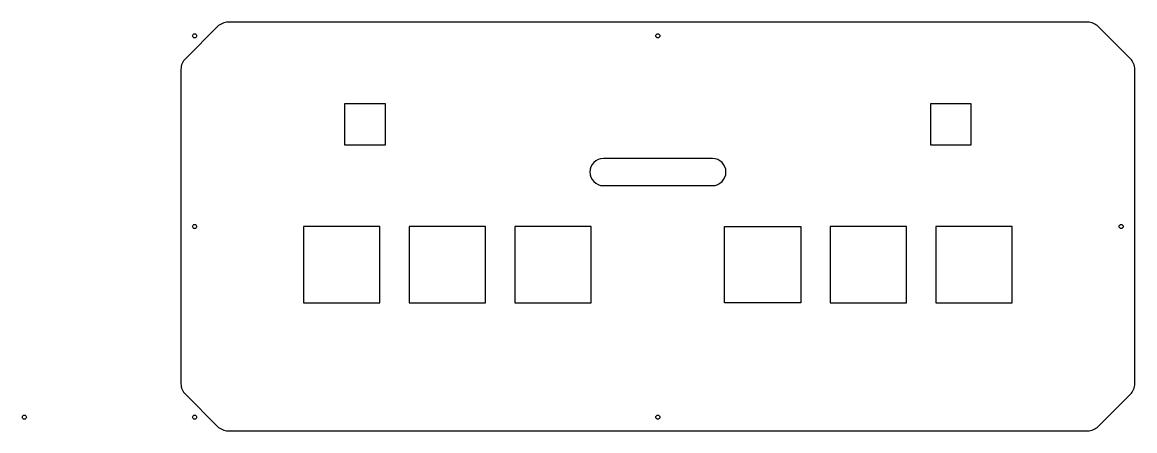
# Model space of a CAD drawing. Header units: millimetres. Extents: x -317 to 500, y -150 to 150.
import ezdxf

# ---------------------------------------------------------------- set-up
doc = ezdxf.new("R2010")
doc.units = ezdxf.units.MM
doc.layers.get('0').update_dxf_attribs({"linetype": 'CONTINUOUS'})

msp = doc.modelspace()

# ---------------------------------------------------------------- linework, layer by layer
for p, q in [((199, 0), (255, 0)), ((199, -56), (199, 0)), ((255, 0), (255, -56)), ((255, -56), (199, -56))]:
    msp.add_line(p, q)
for points in [[(465.44, 150), (-165.44, 150, 0.198912), (-173.22, 146.78), (-196.78, 123.22, 0.198912), (-200, 115.44), (-200, -115.44, 0.198912), (-196.78, -123.22), (-173.22, -146.78, 0.198912), (-165.44, -150), (465.44, -150, 0.198912), (473.22, -146.78), (496.78, -123.22, 0.198912), (500, -115.44), (500, 115.44, 0.198912), (496.78, 123.22), (473.22, 146.78, 0.198912)], [(190, 50), (110, 50, 1), (110, 30), (190, 30, 1)]]:
    msp.add_lwpolyline(points, format="xyb", close=True)
for points in [[(-50, 90), (-80, 90), (-80, 60), (-50, 60)], [(380, 90), (350, 90), (350, 60), (380, 60)], [(-54, 0), (-110, 0), (-110, -56), (-54, -56)], [(23.5, 0), (-32.5, 0), (-32.5, -56), (23.5, -56)], [(101, 0), (45, 0), (45, -56), (101, -56)], [(332.5, 0), (276.5, 0), (276.5, -56), (332.5, -56)], [(410, 0), (354, 0), (354, -56), (410, -56)]]:
    msp.add_lwpolyline(points, close=True)
for centre in [(-190, 140), (150, 140), (-190, 0), (490, 0), (-315, -140), (-190, -140), (150, -140)]:
    msp.add_circle(centre, 1.5)

doc.saveas('drawing.dxf')
